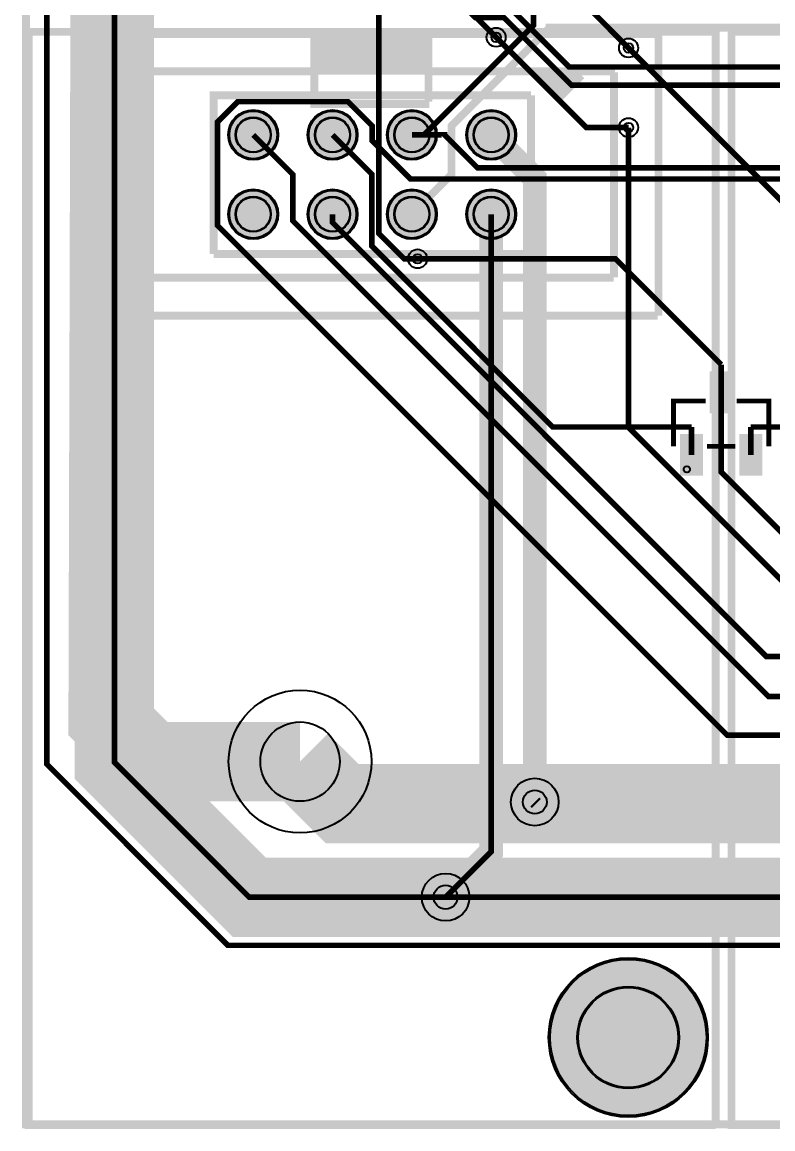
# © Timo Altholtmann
# Model space of a CAD drawing. Header units: millimetres. Extents: x 0 to 210, y -1 to 136.
# Drawn here: x -0.21 to 23.83, y -0.52 to 34.92 of the extents above; entities that cross this region are included whole.
import ezdxf

# ---------------------------------------------------------------- set-up
doc = ezdxf.new("R2010")
doc.units = ezdxf.units.MM
for name, color, linetype, true_color in [('BoardOutLine', 7, 'Continuous', 0xff00ff), ('BottomLayer', 7, 'Continuous', 0x0000ff), ('BottomSolderMaskLayer', 7, 'Continuous', 0xaa00ff), ('Document', 7, 'Continuous', 0xffffff), ('Hole', 7, 'Continuous', 0x222222), ('Multi-Layer', 7, 'Continuous', 0xc0c0c0), ('TopLayer', 7, 'Continuous', 0xff0000), ('TopPasteMaskLayer', 7, 'Continuous', 0x808080), ('TopSilkLayer', 7, 'Continuous', 0xffcc00), ('TopSolderMaskLayer', 7, 'Continuous', 0x800080)]:
    doc.layers.add(name, color=color, linetype=linetype, true_color=true_color)

msp = doc.modelspace()

# ---------------------------------------------------------------- hatches: boundary and pattern name
at = {"layer": 'BottomSolderMaskLayer'}
for points in [[(6.400406400812747, 31.307061214122427, 1), (7.975209550419047, 31.307061214122427, 1)], [(8.94041148082288, 31.307061214122427, 1), (10.51521463042918, 31.307061214122427, 1)], [(11.480416560833012, 31.307061214122427, 1), (13.055219710439312, 31.307061214122427, 1)], [(14.020421640843145, 31.307061214122427, 1), (15.595224790449445, 31.307061214122427, 1)], [(6.400406400812747, 28.767056134112295, 1), (7.975209550419047, 28.767056134112295, 1)], [(8.94041148082288, 28.767056134112295, 1), (10.51521463042918, 28.767056134112295, 1)], [(11.480416560833012, 28.767056134112295, 1), (13.055219710439312, 28.767056134112295, 1)], [(14.020421640843145, 28.767056134112295, 1), (15.595224790449445, 28.767056134112295, 1)], [(16.649199898399615, 2.40662941325877, 1), (21.75080010160002, 2.40662941325877, 1)]]:
    msp.add_hatch(color=256, dxfattribs=at).paths.add_polyline_path(points)
at = {"layer": 'Document'}
for points in [[(12.797815595630937, 33.23705867411729), (12.797815595630937, 34.43705867411734), (9.197815595631027, 34.43705867411734), (9.197815595631027, 33.23705867411729)], [(17.805029210058365, 33.33906527813053), (16.45882651765305, 33.33906527813053), (17.119227838455572, 32.6786639573279)]]:
    msp.add_hatch(color=256, dxfattribs=at).paths.add_polyline_path(points)
at = {"layer": 'Multi-Layer'}
for points in [[(6.425806451612849, 31.307061214122427, 1), (7.949809499618945, 31.307061214122427, 1)], [(8.96581153162298, 31.307061214122427, 1), (10.489814579629078, 31.307061214122427, 1)], [(11.505816611633113, 31.307061214122427, 1), (13.02981965963921, 31.307061214122427, 1)], [(14.045821691643246, 31.307061214122427, 1), (15.569824739649343, 31.307061214122427, 1)], [(6.425806451612849, 28.767056134112295, 1), (7.949809499618945, 28.767056134112295, 1)], [(8.96581153162298, 28.767056134112295, 1), (10.489814579629078, 28.767056134112295, 1)], [(11.505816611633113, 28.767056134112295, 1), (13.02981965963921, 28.767056134112295, 1)], [(14.045821691643246, 28.767056134112295, 1), (15.569824739649343, 28.767056134112295, 1)]]:
    msp.add_hatch(color=256, dxfattribs=at).paths.add_polyline_path(points)
at = {"layer": 'TopLayer'}
for points in [[(22.523825247650393, 23.686436372872663), (22.523825247650393, 22.4364490728982), (21.823825247650348, 22.4364490728982), (21.823825247650348, 23.686436372872663)], [(21.573888747777346, 21.686436372872777), (21.573888747777346, 20.436449072898085), (20.873863347726456, 20.436449072898085), (20.873863347726456, 21.686436372872777)], [(23.473787147574285, 21.686436372872777), (23.473787147574285, 20.436449072898085), (22.77378714757424, 20.436449072898085), (22.77378714757424, 21.686436372872777)]]:
    msp.add_hatch(color=256, dxfattribs=at).paths.add_polyline_path(points)
at = {"layer": 'TopPasteMaskLayer'}
for points in [[(22.523825247650393, 23.686436372872663), (22.523825247650393, 22.4364490728982), (21.823825247650348, 22.4364490728982), (21.823825247650348, 23.686436372872663)], [(21.573888747777346, 21.686436372872777), (21.573888747777346, 20.436449072898085), (20.873863347726456, 20.436449072898085), (20.873863347726456, 21.686436372872777)], [(23.473787147574285, 21.686436372872777), (23.473787147574285, 20.436449072898085), (22.77378714757424, 20.436449072898085), (22.77378714757424, 21.686436372872777)]]:
    msp.add_hatch(color=256, dxfattribs=at).paths.add_polyline_path(points)
at = {"layer": 'TopSolderMaskLayer'}
for points in [[(6.400406400812747, 31.307061214122427, 1), (7.975209550419047, 31.307061214122427, 1)], [(8.94041148082288, 31.307061214122427, 1), (10.51521463042918, 31.307061214122427, 1)], [(11.480416560833012, 31.307061214122427, 1), (13.055219710439312, 31.307061214122427, 1)], [(14.020421640843145, 31.307061214122427, 1), (15.595224790449445, 31.307061214122427, 1)], [(6.400406400812747, 28.767056134112295, 1), (7.975209550419047, 28.767056134112295, 1)], [(8.94041148082288, 28.767056134112295, 1), (10.51521463042918, 28.767056134112295, 1)], [(11.480416560833012, 28.767056134112295, 1), (13.055219710439312, 28.767056134112295, 1)], [(14.020421640843145, 28.767056134112295, 1), (15.595224790449445, 28.767056134112295, 1)], [(22.538048615458592, 23.731793145613892), (22.538048615458592, 22.39109230015697), (21.809600847592264, 22.39109230015697), (21.809600847592264, 23.731793145613892)], [(21.58811314783543, 21.731793145613892), (21.58811314783543, 20.39109230015697), (20.8596389476686, 20.39109230015697), (20.8596389476686, 21.731793145613892)], [(23.488010515382484, 21.731793145613892), (23.488010515382484, 20.39109230015697), (22.759562747516384, 20.39109230015697), (22.759562747516384, 21.731793145613892)], [(16.649199898399615, 2.40662941325877, 1), (21.75080010160002, 2.40662941325877, 1)]]:
    msp.add_hatch(color=256, dxfattribs=at).paths.add_polyline_path(points)

# ---------------------------------------------------------------- linework, layer by layer
at = {"layer": 'BoardOutLine', "const_width": 0.25400050800101603}
msp.add_lwpolyline([(-0.08600457200918754, 135.62519685039376), (209.9139954279908, 135.62519685039376), (209.9139954279908, -0.3748031496063504), (-0.08600457200918754, -0.3748031496063504), (-0.08600457200918754, 135.62519685039376)], close=True, dxfattribs=at)
at = {"layer": 'BottomLayer'}
for points, const_width in [([(8.686410972821704, 11.241021082042153), (3.9112014224026552, 11.241021082042153), (2.5395986791972973, 12.612623825247624), (2.717399034797836, 76.5445516891034), (4.663042926085836, 78.48765557531124)], 2.54000508001016), ([(8.68643637287255, 11.24114808229615), (3.9112268224535, 11.24114808229615), (2.539624079248142, 12.612750825501621), (2.64122428244832, 49.165201930403896)], 0.40640081280162565), ([(11.213233426466786, 49.29982219964438), (11.213233426466786, 28.14513589027183), (12.019177038353973, 27.33919227838453), (12.451993903987614, 27.33919227838453)], 0.17800355600711204), ([(12.267843535687007, 31.307188214376424), (12.65417830835645, 31.307188214376424), (16.163449326898444, 34.81645923291842), (16.163449326898444, 39.48524257048507), (20.663068326136454, 43.98486156972319), (22.51270002539991, 43.98486156972319), (23.647574295148388, 42.84998729997449)], 0.17800355600711204), ([(13.498729997459805, 39.54544069088138), (13.498729997459805, 35.899009398018734), (14.966852933705695, 34.43088646177296)], 0.17800355600711204), ([(12.267843535687007, 28.767183134366178), (13.53784607569196, 30.037185674371244), (13.53784607569196, 31.597764795529542), (16.67653035306057, 34.736449072898154), (16.67653035306057, 34.736703073406034), (31.863982727965322, 34.736703073406034)], 0.25400050800101603), ([(19.207899415798693, 34.09027178054362), (32.12738125476244, 21.17078994157987), (32.12738125476244, 20.418948437896915)], 0.17800355600711204), ([(16.204826009651924, 9.945618491236928), (16.204826009651924, 29.910033020066066), (14.807772415544605, 31.307061214122427)], 0.7620015240030481), ([(19.207899415798693, 31.540868681737265), (19.207899415798693, 21.9421894843789), (35.82435864871718, 5.325730251460527), (86.00520701041387, 5.325730251460527), (100.6148082296163, 19.93533147066296), (100.6148082296163, 23.15300990601986)], 0.17800355600711204), ([(16.20485140970277, 9.945745491490925), (16.20485140970277, 29.9099314198628), (14.80784861569714, 31.307188214376424)], 0.40640081280162565), ([(13.349707899415762, 6.897612395224769), (14.807823215646295, 8.355727711455415), (14.807823215646295, 28.767056134112295)], 0.7620015240030481), ([(13.349631699263227, 6.897739395478766), (14.80784861569714, 8.355702311404684), (14.80784861569714, 28.767183134366178)], 0.17800355600711204)]:
    msp.add_lwpolyline(points, dxfattribs=dict(at, const_width=const_width))
at = {"layer": 'BottomSolderMaskLayer'}
for centre, radius in [((7.187807975615897, 31.307061214122427), 0.7874015748031498), ((9.72781305562603, 31.307061214122427), 0.7874015748031498), ((12.267818135636162, 31.307061214122427), 0.7874015748031498), ((14.807823215646295, 31.307061214122427), 0.7874015748031498), ((7.187807975615897, 31.307061214122427), 0.5682414698162731), ((9.72781305562603, 31.307061214122427), 0.5682414698162731), ((12.267818135636162, 31.307061214122427), 0.5682414698162731), ((14.807823215646295, 31.307061214122427), 0.5682414698162731), ((7.187807975615897, 28.767056134112295), 0.7874015748031498), ((9.72781305562603, 28.767056134112295), 0.7874015748031498), ((12.267818135636162, 28.767056134112295), 0.7874015748031498), ((14.807823215646295, 28.767056134112295), 0.7874015748031498), ((7.187807975615897, 28.767056134112295), 0.5682414698162731), ((9.72781305562603, 28.767056134112295), 0.5682414698162731), ((12.267818135636162, 28.767056134112295), 0.5682414698162731), ((14.807823215646295, 28.767056134112295), 0.5682414698162731), ((19.199999999999818, 2.40662941325877), 2.550800101600203), ((19.199085598170996, 2.406553213106463), 1.63251206502413)]:
    msp.add_circle(centre, radius, dxfattribs=at)
at = {"layer": 'Document'}
msp.add_circle((21.07376174752335, 20.601447802895564), 0.10007620015240032, dxfattribs=at)
at = {"layer": 'Hole'}
for centre, radius in [((14.966827533655078, 34.430759461518846), 0.15240030480060962), ((19.207874015747848, 34.090144780289506), 0.15240030480060962), ((19.207874015747848, 31.54074168148327), 0.15240030480060962), ((12.451968503936996, 27.339065278130533), 0.15240030480060962), ((8.686410972821704, 11.241021082042153), 1.27000254000508), ((16.204826009651924, 9.945618491236928), 0.38100076200152405), ((13.34960629921261, 6.897612395224769), 0.38100076200152405)]:
    msp.add_circle(centre, radius, dxfattribs=at)
at = {"layer": 'Multi-Layer'}
for centre, radius in [((14.966827533655078, 34.430759461518846), 0.30480060960121924), ((19.207874015747848, 34.090144780289506), 0.30480060960121924), ((7.187807975615897, 31.307061214122427), 0.7620015240030481), ((9.72781305562603, 31.307061214122427), 0.7620015240030481), ((12.267818135636162, 31.307061214122427), 0.7620015240030481), ((14.807823215646295, 31.307061214122427), 0.7620015240030481), ((7.187807975615897, 31.307061214122427), 0.5499110998221998), ((9.72781305562603, 31.307061214122427), 0.5499110998221998), ((12.267818135636162, 31.307061214122427), 0.5499110998221998), ((14.807823215646295, 31.307061214122427), 0.5499110998221998), ((19.207874015747848, 31.54074168148327), 0.30480060960121924), ((7.187807975615897, 28.767056134112295), 0.7620015240030481), ((9.72781305562603, 28.767056134112295), 0.7620015240030481), ((12.267818135636162, 28.767056134112295), 0.7620015240030481), ((14.807823215646295, 28.767056134112295), 0.7620015240030481), ((7.187807975615897, 28.767056134112295), 0.5499110998221998), ((9.72781305562603, 28.767056134112295), 0.5499110998221998), ((12.267818135636162, 28.767056134112295), 0.5499110998221998), ((14.807823215646295, 28.767056134112295), 0.5499110998221998), ((12.451968503936996, 27.339065278130533), 0.30480060960121924), ((8.686410972821704, 11.241021082042153), 2.286004572009144), ((16.204826009651924, 9.945618491236928), 0.7620015240030481), ((13.34960629921261, 6.897612395224769), 0.7620015240030481), ((19.199999999999818, 2.40662941325877), 2.5), ((19.199085598170996, 2.406553213106463), 1.6)]:
    msp.add_circle(centre, radius, dxfattribs=at)
at = {"layer": 'TopLayer'}
for points, const_width in [([(4.56527813055618, 68.23581407162817), (4.107315214630262, 67.77785115570225), (0.8891287782573727, 67.77785115570225), (0.5800101600202652, 67.46873253746514), (0.5800101600202652, 11.153517907035848), (6.377317754635442, 5.356210312420558), (128.02019304038595, 5.356210312420558), (148.85331470662913, 26.189331978663972), (148.85331470662913, 30.346050292100585), (145.88658877317744, 33.3127762255524), (140.1718313436627, 33.3127762255524), (139.39585979171943, 32.53680467360937), (139.39585979171943, 31.589890779781626), (138.64173228346453, 30.835763271526503), (136.42329184658342, 30.835763271526503), (133.23812547625084, 27.650596901193808), (124.39636779273542, 27.650596901193808), (123.72275844551677, 28.324206248412565), (123.72275844551677, 32.46035052070101), (127.96558293116573, 36.703175006349966)], 0.17800355600711204), ([(127.32999745999473, 6.897612395224769), (7.060807721615447, 6.897612395224769), (2.742799085598108, 11.215621031241994), (2.7431800863600984, 60.70614681229358), (2.743307086614095, 60.70627381254758), (2.743307086614095, 65.32890525781056)], 2.54000508001016), ([(13.349631699263227, 6.897739395478766), (7.0608331216660645, 6.897739395478766), (2.7428244856487254, 11.215748031495991), (2.7430784861569464, 60.706223012446), (2.7433324866647126, 60.706223012446), (2.7433324866647126, 65.32903225806444)], 0.17800355600711204), ([(24.188087376174508, 33.48168656337316), (17.30391160782301, 33.48168656337316), (15.306451612903174, 35.47914655829311), (14.653416306832469, 35.47914655829311), (10.46545593091173, 39.66710693421385), (10.46545593091173, 41.93558547117095)], 0.17800355600711204), ([(11.115443230886285, 41.93558547117095), (11.115443230886285, 39.56474472948946), (14.413893827787433, 36.266294132588314), (17.031877063753882, 36.266294132588314), (19.207899415798693, 34.09027178054362)], 0.17800355600711204), ([(93.73952247904481, 33.735179070358186), (93.01765303530578, 33.01330962661916), (80.11010922021819, 33.01330962661916), (79.90767081534159, 33.21574803149599), (58.08953517907025, 33.21574803149599), (57.77178054356091, 32.89799339598687), (17.381889763779554, 32.89799339598687), (15.216789433578697, 35.0630937261875), (14.296037592074981, 35.0630937261875), (8.515494030987838, 40.84363728727453)], 0.17800355600711204), ([(14.966852933705695, 34.43088646177296), (17.856870713741273, 31.540868681737265), (19.207899415798693, 31.540868681737265)], 0.17800355600711204), ([(42.41821183642355, 13.323190246380477), (42.41821183642355, 12.624180848361675), (41.87947675895339, 12.08544577089151), (22.365125730251293, 12.08544577089151), (6.044069088138031, 28.406502413004887), (6.044069088138031, 31.717399034798063), (6.697104394208736, 32.370434340868655), (10.222377444754784, 32.370434340868655), (10.997840995681827, 31.594970789941613), (10.997840995681827, 31.119735839471673), (12.22212344424679, 29.89545339090671), (28.280543561086915, 29.89545339090671), (29.69227838455663, 31.307188214376424)], 0.17800355600711204), ([(12.267843535687007, 31.307188214376424), (13.317119634239134, 31.307188214376424), (13.317119634239134, 31.30693421386843), (14.371221742443367, 30.252832105664197), (24.695580391160775, 30.252832105664197), (26.81216662433303, 32.36941833883668), (33.71005842011664, 32.36941833883668), (34.772288544576895, 31.307188214376424)], 0.17800355600711204), ([(7.187833375666514, 31.307188214376424), (8.458089916179688, 30.036931673863364), (8.458089916179688, 28.555092710185363), (23.689992379984687, 13.323190246380477), (41.11823723647444, 13.323190246380477)], 0.17800355600711204), ([(9.727838455676874, 31.307188214376424), (10.9859029718059, 30.049123698247286), (10.9859029718059, 27.74686309372612), (16.77914655829295, 21.953619507238955), (21.223901447802746, 21.953619507238955)], 0.17800355600711204), ([(23.123825247650302, 21.953619507238955), (24.464439928879756, 21.953619507238955), (30.723012446024768, 28.212192024383967), (30.723012446024768, 29.797917195834316), (32.23228346456676, 31.307188214376424)], 0.17800355600711204), ([(9.727838455676874, 28.767183134366178), (9.727838455676874, 28.499212598425174), (23.62420624841252, 14.602844805689529), (41.21551943103873, 14.602844805689529), (41.768224536449, 14.050139700279374), (41.768224536449, 13.323190246380477)], 0.17800355600711204), ([(12.451993903987614, 27.33919227838453), (18.78829057658095, 27.33919227838453), (22.173863347726638, 23.953619507238955)], 0.17800355600711204), ([(22.173863347726638, 23.061569723139428), (22.173863347726638, 23.953619507238955)], 0.17800355600711204), ([(22.173863347726638, 23.061569723139428), (22.173863347726638, 20.515214630429227), (27.57696215392434, 15.112115824231637), (42.172085344170455, 15.112115824231637)], 0.17800355600711204), ([(21.223901447802746, 21.061569723139428), (21.223901447802746, 21.953619507238955)], 0.17800355600711204), ([(23.123825247650302, 21.061569723139428), (23.123825247650302, 21.953619507238955)], 0.17800355600711204), ([(8.686410972821704, 11.241021082042153), (10.032613665227245, 9.894818389636725), (129.76842773685553, 9.894818389636725)], 2.54000508001016), ([(8.68643637287255, 11.24114808229615), (10.03263906527809, 9.894945389890836), (16.255651511302858, 9.894945389890836)], 0.40640081280162565), ([(16.255651511302858, 9.894945389890836), (16.20485140970277, 9.945745491490925)], 0.40640081280162565), ([(16.255651511302858, 9.894945389890836), (38.863474726949335, 9.894945389890836)], 0.40640081280162565), ([(35.875666751333256, 6.897739395478766), (13.349631699263227, 6.897739395478766)], 0.17800355600711204)]:
    msp.add_lwpolyline(points, dxfattribs=dict(at, const_width=const_width))
at = {"layer": 'TopSilkLayer'}
for points, const_width in [([(22.000050800101462, 34.606604013208084), (0, 34.606604013208084)], 0.25400050800101603), ([(0, 34.606604013208084), (0, -0.39344678689360535), (22.000050800101462, -0.39344678689360535)], 0.25400050800101603), ([(22.000050800101462, -0.39344678689360535), (22.000050800101462, 34.606604013208084)], 0.25400050800101603), ([(44.50449580899158, 34.606604013208084), (22.50444500888989, 34.606604013208084)], 0.25400050800101603), ([(22.50444500888989, 34.606604013208084), (22.50444500888989, -0.39344678689360535), (44.50449580899158, -0.39344678689360535)], 0.25400050800101603), ([(1.8029972059941883, 25.532867665735353), (1.8029972059941883, 34.53286766573535)], 0.25400050800101603), ([(20.141833883667687, 34.53286766573535), (1.8057912115823456, 34.53286766573535)], 0.25400050800101603), ([(12.826619253238277, 32.29766319532632), (9.143611887223642, 32.29766319532632), (9.143611887223642, 34.53286766573535), (8.3308102616204, 34.53286766573535)], 0.25400050800101603), ([(12.801219202438233, 32.37386334772668), (12.801219202438233, 34.53286766573535)], 0.25400050800101603), ([(20.16723393446773, 34.51584963169921), (20.16723393446773, 25.51584963169921)], 0.25400050800101603), ([(9.118211836423598, 33.33906527813053), (3.1745999491997736, 33.33906527813053)], 0.25400050800101603), ([(3.1745999491997736, 26.743688087376086), (3.1745999491997736, 33.313665227330375)], 0.25400050800101603), ([(18.7702311404621, 33.33906527813053), (12.826619253238277, 33.33906527813053)], 0.25400050800101603), ([(17.703429006857732, 33.212065024130084), (17.068427736855256, 32.577063754127494), (16.38262636525269, 33.262865125730286), (16.38262636525269, 33.28826517653033)], 0.25400050800101603), ([(18.744831089662057, 33.313665227330375), (18.744831089662057, 26.743688087376086)], 0.25400050800101603), ([(5.920015240030352, 27.496596393192817), (5.920015240030352, 32.57660655321308), (16.080035560070883, 32.57660655321308)], 0.25400050800101603), ([(16.080035560070883, 32.57660655321308), (16.080035560070883, 27.496596393192817)], 0.25400050800101603), ([(16.080035560070883, 27.496596393192817), (5.920015240030352, 27.496596393192817)], 0.25400050800101603), ([(18.73619507238982, 26.73505207010419), (3.1977139954278755, 26.73505207010419)], 0.25400050800101603), ([(20.139293878587523, 25.51584963169921), (1.7979171958343159, 25.51584963169921)], 0.25400050800101603), ([(20.647625095250078, 21.33522987045967), (20.647625095250078, 22.78765557531119), (21.679248158496193, 22.78765557531119)], 0.15240030480060962), ([(23.70005080010128, 21.33522987045967), (23.70005080010128, 22.78765557531119), (22.668427736855392, 22.78765557531119)], 0.15240030480060962), ([(22.629235458470703, 21.33522987045967), (21.718440436880655, 21.33522987045967)], 0.15240030480060962)]:
    msp.add_lwpolyline(points, dxfattribs=dict(at, const_width=const_width))
for centre, radius in [((7.190093980187839, 31.306553213106326), 0.8001016002032005), ((9.730099060197972, 31.306553213106326), 0.8001016002032005), ((12.270104140208105, 31.306553213106326), 0.8001016002032005), ((14.810109220218465, 31.306553213106326), 0.8001016002032005), ((7.190093980187839, 28.766548133096194), 0.8001016002032005), ((9.730099060197972, 28.766548133096194), 0.8001016002032005), ((12.270104140208105, 28.766548133096194), 0.8001016002032005), ((14.810109220218465, 28.766548133096194), 0.8001016002032005), ((19.199999999999818, 2.40662941325877), 2.500127000254001)]:
    msp.add_circle(centre, radius, dxfattribs=at)
at = {"layer": 'TopSolderMaskLayer'}
for centre, radius in [((7.187807975615897, 31.307061214122427), 0.7874015748031498), ((9.72781305562603, 31.307061214122427), 0.7874015748031498), ((12.267818135636162, 31.307061214122427), 0.7874015748031498), ((14.807823215646295, 31.307061214122427), 0.7874015748031498), ((7.187807975615897, 31.307061214122427), 0.5682414698162731), ((9.72781305562603, 31.307061214122427), 0.5682414698162731), ((12.267818135636162, 31.307061214122427), 0.5682414698162731), ((14.807823215646295, 31.307061214122427), 0.5682414698162731), ((7.187807975615897, 28.767056134112295), 0.7874015748031498), ((9.72781305562603, 28.767056134112295), 0.7874015748031498), ((12.267818135636162, 28.767056134112295), 0.7874015748031498), ((14.807823215646295, 28.767056134112295), 0.7874015748031498), ((7.187807975615897, 28.767056134112295), 0.5682414698162731), ((9.72781305562603, 28.767056134112295), 0.5682414698162731), ((12.267818135636162, 28.767056134112295), 0.5682414698162731), ((14.807823215646295, 28.767056134112295), 0.5682414698162731), ((19.199999999999818, 2.40662941325877), 2.550800101600203), ((19.199085598170996, 2.406553213106463), 1.63251206502413)]:
    msp.add_circle(centre, radius, dxfattribs=at)

doc.saveas('drawing.dxf')
